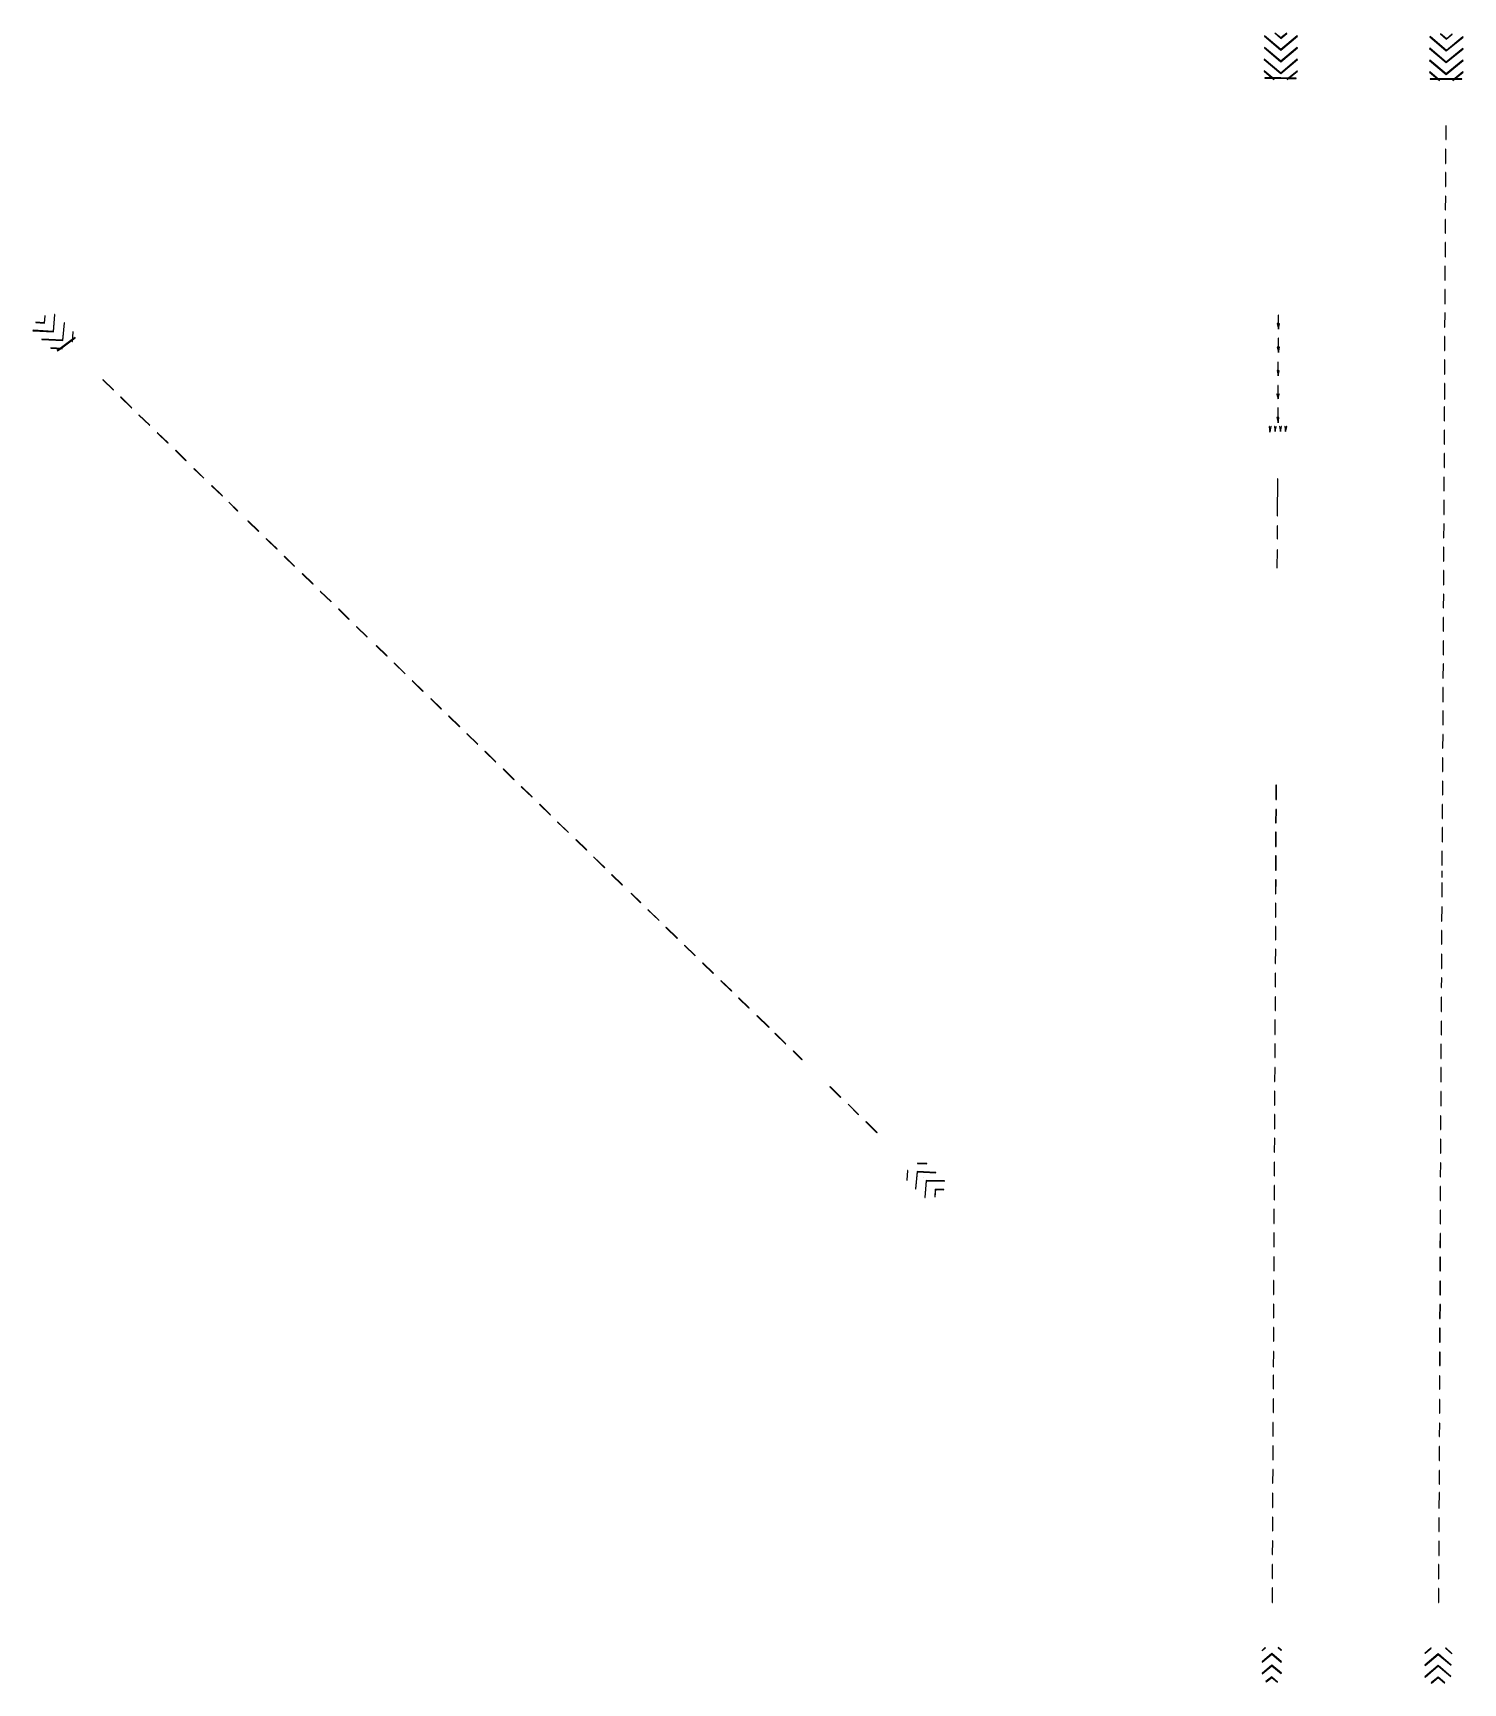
# Model space of a CAD drawing. Extents: x -35427289 to -35396680, y 11996137 to 12011840.
# Drawn here: x -35427289 to -35415029, y 11997698 to 12011840 of the extents above; entities that cross this region are included whole.
import ezdxf

# ---------------------------------------------------------------- set-up
doc = ezdxf.new("R2010")
doc.units = 0

msp = doc.modelspace()

# ---------------------------------------------------------------- linework, layer by layer
at = {"layer": 'mg_to_dxf', "color": 2}
for points in [[(-35416730.33, 12011816.79), (-35416732.29, 12011814.52), (-35416592.12, 12011693.97), (-35416592.09, 12011697.9)], [(-35416641.24, 12011840.46), (-35416643.2, 12011838.18), (-35416592.15, 12011794.22), (-35416592.06, 12011798.11)], [(-35416592.06, 12011798.11), (-35416592.15, 12011794.22), (-35416538.28, 12011836.75), (-35416540.14, 12011839.1)], [(-35416592.09, 12011697.9), (-35416592.12, 12011693.97), (-35416449.16, 12011813.11), (-35416451.08, 12011815.41)], [(-35415310.45, 12011809.83), (-35415312.41, 12011807.56), (-35415172.25, 12011687.02), (-35415172.21, 12011690.94)], [(-35415221.36, 12011833.49), (-35415223.32, 12011831.22), (-35415172.24, 12011787.24), (-35415172.21, 12011791.17)], [(-35415172.21, 12011690.94), (-35415172.25, 12011687.02), (-35415029.29, 12011804.75), (-35415031.19, 12011807.07)], [(-35415172.21, 12011791.17), (-35415172.24, 12011787.24), (-35415121.15, 12011829.81), (-35415123.07, 12011832.12)], [(-35416733.12, 12011616.35), (-35416735.06, 12011614.05), (-35416592.11, 12011493.53), (-35416592.1, 12011497.44)], [(-35416730.33, 12011716.56), (-35416732.29, 12011714.29), (-35416592.12, 12011593.75), (-35416592.09, 12011597.68)], [(-35416592.09, 12011597.68), (-35416592.12, 12011593.75), (-35416449.16, 12011712.88), (-35416451.08, 12011715.19)], [(-35416592.1, 12011497.44), (-35416592.11, 12011493.53), (-35416449.16, 12011612.66), (-35416451.08, 12011614.96)], [(-35415313.25, 12011709.61), (-35415315.18, 12011707.32), (-35415172.24, 12011586.8), (-35415172.22, 12011590.7)], [(-35415313.25, 12011608), (-35415315.18, 12011605.7), (-35415172.23, 12011485.18), (-35415172.22, 12011489.09)], [(-35415172.22, 12011590.7), (-35415172.24, 12011586.8), (-35415029.29, 12011704.53), (-35415031.19, 12011706.84)], [(-35415172.22, 12011489.09), (-35415172.23, 12011485.18), (-35415029.28, 12011604.3), (-35415031.2, 12011606.61)], [(-35416733.12, 12011516.12), (-35416735.06, 12011513.83), (-35416651.54, 12011442.84), (-35416649.6, 12011445.12)], [(-35416537.38, 12011443.75), (-35416535.47, 12011441.43), (-35416449.16, 12011512.42), (-35416451.07, 12011514.74)], [(-35415313.24, 12011507.76), (-35415315.19, 12011505.48), (-35415231.66, 12011434.49), (-35415229.72, 12011436.77)], [(-35415117.5, 12011436.79), (-35415115.59, 12011434.47), (-35415029.29, 12011505.46), (-35415031.19, 12011507.78)], [(-35416661.71, 12011453.62), (-35416661.71, 12011456.62), (-35416728.55, 12011455.22), (-35416728.49, 12011452.22)], [(-35416592.13, 12011452.22), (-35416592.07, 12011455.22), (-35416661.71, 12011456.62), (-35416661.71, 12011453.62)], [(-35416525.3, 12011450.83), (-35416525.27, 12011453.83), (-35416592.07, 12011455.22), (-35416592.13, 12011452.22)], [(-35416458.47, 12011450.83), (-35416458.47, 12011453.83), (-35416525.27, 12011453.83), (-35416525.3, 12011450.83)], [(-35415241.81, 12011445.26), (-35415241.84, 12011448.26), (-35415311.46, 12011446.87), (-35415311.4, 12011443.87)], [(-35415172.24, 12011445.26), (-35415172.21, 12011448.26), (-35415241.84, 12011448.26), (-35415241.81, 12011445.26)], [(-35415105.42, 12011443.87), (-35415105.39, 12011446.87), (-35415172.21, 12011448.26), (-35415172.24, 12011445.26)], [(-35415038.59, 12011443.87), (-35415038.59, 12011446.87), (-35415105.39, 12011446.87), (-35415105.42, 12011443.87)], [(-35415176.51, 12010927.53), (-35415173.51, 12010927.53), (-35415173.51, 12011044.47), (-35415176.51, 12011044.47)], [(-35415179.29, 12010722.91), (-35415176.29, 12010722.91), (-35415176.29, 12010844.01), (-35415179.29, 12010844.01)], [(-35415179.29, 12010525.24), (-35415176.29, 12010525.24), (-35415176.29, 12010644.95), (-35415179.29, 12010644.95)], [(-35415182.08, 12010324.82), (-35415179.08, 12010324.75), (-35415176.3, 12010441.68), (-35415179.29, 12010441.75)], [(-35415182.08, 12010124.33), (-35415179.08, 12010124.33), (-35415179.08, 12010242.65), (-35415182.08, 12010242.65)], [(-35415182.08, 12009922.48), (-35415179.08, 12009922.48), (-35415179.08, 12010043.59), (-35415182.08, 12010043.59)], [(-35415184.86, 12009722.03), (-35415181.86, 12009722.03), (-35415181.86, 12009841.75), (-35415184.86, 12009841.75)], [(-35415184.86, 12009520.19), (-35415181.86, 12009520.19), (-35415181.86, 12009641.29), (-35415184.86, 12009641.29)], [(-35427263.34, 12009362.99), (-35427263.57, 12009360), (-35427189.71, 12009354.32), (-35427192.43, 12009357.53)], [(-35427192.43, 12009357.53), (-35427189.71, 12009354.32), (-35427184.01, 12009417.04), (-35427187, 12009417.31)], [(-35427114.5, 12009282.33), (-35427111.73, 12009279.18), (-35427100.48, 12009428.2), (-35427103.47, 12009428.42)], [(-35427036.52, 12009207.16), (-35427033.8, 12009204.01), (-35427019.75, 12009355.79), (-35427022.73, 12009356.06)], [(-35416618.48, 12009350.66), (-35416621.41, 12009350.05), (-35416611.62, 12009302.71), (-35416611.57, 12009317.27)], [(-35416613.09, 12009346.18), (-35416610.09, 12009346.18), (-35416610.09, 12009421.35), (-35416613.09, 12009421.35)], [(-35416611.57, 12009317.27), (-35416611.62, 12009302.71), (-35416601.77, 12009348.65), (-35416604.71, 12009349.28)], [(-35415187.65, 12009319.77), (-35415184.65, 12009319.7), (-35415181.86, 12009440.81), (-35415184.86, 12009440.87)], [(-35427288.43, 12009292), (-35427288.6, 12009289), (-35427111.73, 12009279.18), (-35427114.5, 12009282.33)], [(-35427213.26, 12009216.83), (-35427213.42, 12009213.83), (-35427033.8, 12009204.01), (-35427036.52, 12009207.16)], [(-35426950.75, 12009209.94), (-35426952.53, 12009212.36), (-35427055.54, 12009135.8), (-35427053.76, 12009133.38)], [(-35426944.57, 12009277.87), (-35426947.57, 12009278.07), (-35426953.14, 12009195.94), (-35426950.14, 12009195.74)], [(-35426925.7, 12009228.03), (-35426927.46, 12009230.47), (-35426952.53, 12009212.36), (-35426950.75, 12009209.94)], [(-35416613.09, 12009142.94), (-35416610.09, 12009142.94), (-35416610.09, 12009223.68), (-35416613.09, 12009223.68)], [(-35415187.65, 12009117.89), (-35415184.65, 12009117.89), (-35415184.65, 12009240.39), (-35415187.65, 12009240.39)], [(-35427038.03, 12009133.09), (-35427037.86, 12009136.09), (-35427135.3, 12009141.66), (-35427135.47, 12009138.66)], [(-35427053.76, 12009133.38), (-35427055.54, 12009135.8), (-35427080.58, 12009117.71), (-35427078.83, 12009115.28)], [(-35416618.48, 12009148.83), (-35416621.41, 12009148.2), (-35416611.59, 12009102.38), (-35416611.59, 12009116.69)], [(-35416611.59, 12009116.69), (-35416611.59, 12009102.38), (-35416601.77, 12009148.2), (-35416604.71, 12009148.83)], [(-35416618.46, 12008946.89), (-35416621.43, 12008946.44), (-35416614.7, 12008902.7), (-35416614.05, 12008918.24)], [(-35416612.88, 12009020.44), (-35416615.88, 12009020.44), (-35416615.88, 12008939.71), (-35416612.88, 12008939.71)], [(-35416615.88, 12008942.49), (-35416612.88, 12008942.49), (-35416612.88, 12008943.88), (-35416615.88, 12008943.88)], [(-35416614.05, 12008918.24), (-35416614.7, 12008902.7), (-35416604.57, 12008944.92), (-35416607.48, 12008945.62)], [(-35415187.65, 12008917.43), (-35415184.65, 12008917.43), (-35415184.65, 12009039.93), (-35415187.65, 12009039.93)], [(-35426599.11, 12008778.55), (-35426597.01, 12008780.69), (-35426688.88, 12008871.17), (-35426690.99, 12008869.04)], [(-35416612.88, 12008819.99), (-35416615.88, 12008819.99), (-35416615.88, 12008739.25), (-35416612.88, 12008739.25)], [(-35415187.65, 12008701.67), (-35415184.65, 12008701.67), (-35415184.65, 12008836.7), (-35415187.65, 12008836.7)], [(-35426443.2, 12008626.81), (-35426441.11, 12008628.97), (-35426535.77, 12008720.84), (-35426537.86, 12008718.69)], [(-35416621.27, 12008746.56), (-35416624.19, 12008745.86), (-35416614.38, 12008704.99), (-35416614.38, 12008717.84)], [(-35416614.38, 12008717.84), (-35416614.38, 12008704.99), (-35416604.57, 12008745.86), (-35416607.48, 12008746.56)], [(-35415190.43, 12008516.53), (-35415187.43, 12008516.53), (-35415187.43, 12008637.63), (-35415190.43, 12008637.63)], [(-35426290.07, 12008477.86), (-35426287.99, 12008480.03), (-35426379.87, 12008567.73), (-35426381.94, 12008565.56)], [(-35416621.26, 12008546.09), (-35416624.19, 12008545.43), (-35416614.11, 12008500.05), (-35416614.64, 12008516.3)], [(-35416612.88, 12008627.89), (-35416615.88, 12008627.89), (-35416615.88, 12008538.8), (-35416612.88, 12008538.8)], [(-35416614.64, 12008516.3), (-35416614.11, 12008500.05), (-35416607.33, 12008544.14), (-35416610.29, 12008544.6)], [(-35426131.37, 12008324.73), (-35426129.3, 12008326.9), (-35426221.18, 12008414.6), (-35426223.25, 12008412.43)], [(-35416688.06, 12008468.02), (-35416691.03, 12008467.59), (-35416684.25, 12008420.12), (-35416683.71, 12008437.54)], [(-35416683.71, 12008437.54), (-35416684.25, 12008420.12), (-35416674.16, 12008468.89), (-35416677.1, 12008469.5)], [(-35416643.52, 12008468.03), (-35416646.48, 12008467.58), (-35416639.76, 12008423.84), (-35416639.11, 12008439.38)], [(-35416639.11, 12008439.38), (-35416639.76, 12008423.84), (-35416629.62, 12008466.06), (-35416632.54, 12008466.76)], [(-35416598.97, 12008469.43), (-35416601.94, 12008468.97), (-35416595.21, 12008425.24), (-35416594.57, 12008440.78)], [(-35416594.57, 12008440.78), (-35416595.21, 12008425.24), (-35416585.08, 12008467.46), (-35416587.99, 12008468.16)], [(-35416554.43, 12008469.43), (-35416557.39, 12008468.97), (-35416550.67, 12008425.24), (-35416550.02, 12008440.78)], [(-35416550.02, 12008440.78), (-35416550.67, 12008425.24), (-35416540.53, 12008467.46), (-35416543.45, 12008468.16)], [(-35415190.43, 12008317.47), (-35415187.43, 12008317.47), (-35415187.43, 12008437.18), (-35415190.43, 12008437.18)], [(-35425978.27, 12008174.41), (-35425976.16, 12008176.55), (-35426065.25, 12008264.25), (-35426067.36, 12008262.11)], [(-35415190.43, 12008117.01), (-35415187.43, 12008117.01), (-35415187.43, 12008236.73), (-35415190.43, 12008236.73)], [(-35425825.14, 12008024.07), (-35425823.04, 12008026.21), (-35425906.56, 12008108.34), (-35425908.66, 12008106.2)], [(-35425666.43, 12007872.32), (-35425664.36, 12007874.49), (-35425756.24, 12007962.19), (-35425758.31, 12007960.02)], [(-35416615.66, 12008018.18), (-35416618.66, 12008018.18), (-35416618.66, 12007904.06), (-35416615.66, 12007904.01)], [(-35415193.22, 12007916.56), (-35415190.22, 12007916.56), (-35415190.22, 12008033.49), (-35415193.22, 12008033.49)], [(-35425535.61, 12007742.89), (-35425533.49, 12007745.01), (-35425608.66, 12007820.18), (-35425610.78, 12007818.06)], [(-35416615.66, 12007904.01), (-35416618.66, 12007904.06), (-35416621.44, 12007823.32), (-35416618.44, 12007823.27)], [(-35416618.44, 12007823.27), (-35416621.44, 12007823.32), (-35416621.44, 12007702.19), (-35416618.44, 12007702.19)], [(-35415193.22, 12007714.71), (-35415190.22, 12007714.71), (-35415190.22, 12007837.21), (-35415193.22, 12007837.21)], [(-35425354.62, 12007568.86), (-35425352.55, 12007571.03), (-35425444.42, 12007658.73), (-35425446.49, 12007656.56)], [(-35425198.71, 12007417.13), (-35425196.64, 12007419.3), (-35425288.51, 12007506.99), (-35425290.58, 12007504.82)], [(-35416618.44, 12007615.88), (-35416621.44, 12007615.88), (-35416621.44, 12007504.52), (-35416618.44, 12007504.52)], [(-35415196, 12007512.9), (-35415193, 12007512.83), (-35415190.22, 12007633.94), (-35415193.21, 12007634.01)], [(-35416618.44, 12007409.83), (-35416621.44, 12007409.89), (-35416624.23, 12007256.76), (-35416621.23, 12007256.71)], [(-35415196, 12007312.42), (-35415193, 12007312.42), (-35415193, 12007433.52), (-35415196, 12007433.52)], [(-35425048.39, 12007269.59), (-35425046.28, 12007271.72), (-35425132.59, 12007356.64), (-35425134.69, 12007354.5)], [(-35415196, 12007111.96), (-35415193, 12007111.96), (-35415193, 12007233.07), (-35415196, 12007233.07)], [(-35424889.68, 12007116.45), (-35424887.61, 12007118.62), (-35424979.48, 12007206.31), (-35424981.55, 12007204.14)], [(-35424733.77, 12006964.71), (-35424731.7, 12006966.88), (-35424823.57, 12007054.58), (-35424825.64, 12007052.41)], [(-35415198.78, 12006912.94), (-35415195.78, 12006912.87), (-35415193, 12007031.19), (-35415196, 12007031.26)], [(-35424580.66, 12006814.39), (-35424578.56, 12006816.53), (-35424667.65, 12006904.23), (-35424669.75, 12006902.09)], [(-35415198.78, 12006712.45), (-35415195.78, 12006712.45), (-35415195.78, 12006830.77), (-35415198.78, 12006830.77)], [(-35424424.75, 12006662.65), (-35424422.66, 12006664.8), (-35424514.53, 12006753.89), (-35424516.62, 12006751.74)], [(-35424254.91, 12006499.77), (-35424252.84, 12006501.94), (-35424344.71, 12006589.64), (-35424346.78, 12006587.47)], [(-35415198.78, 12006510.6), (-35415195.78, 12006510.6), (-35415195.78, 12006630.32), (-35415198.78, 12006630.32)], [(-35424099.01, 12006346.66), (-35424096.92, 12006348.81), (-35424191.58, 12006440.69), (-35424193.67, 12006438.53)], [(-35415201.57, 12006310.18), (-35415198.57, 12006310.12), (-35415195.78, 12006434.01), (-35415198.78, 12006434.07)], [(-35423945.89, 12006196.33), (-35423943.79, 12006198.46), (-35424035.66, 12006288.95), (-35424037.77, 12006286.81)], [(-35415201.57, 12006108.3), (-35415198.57, 12006108.3), (-35415198.57, 12006230.8), (-35415201.57, 12006230.8)], [(-35423789.98, 12006045.99), (-35423787.88, 12006048.12), (-35423876.97, 12006135.82), (-35423879.07, 12006133.68)], [(-35415200.07, 12006108.3, 1.5), (-35415200.07, 12006108.3, -1.5), (-35415198.57, 12006108.3), (-35415201.57, 12006108.3)], [(-35423631.28, 12005892.85), (-35423629.2, 12005895.01), (-35423723.85, 12005986.88), (-35423725.94, 12005984.73)], [(-35415201.57, 12005909.24), (-35415198.57, 12005909.24), (-35415198.57, 12006031.74), (-35415201.57, 12006031.74)], [(-35423478.16, 12005743.91), (-35423476.07, 12005746.06), (-35423567.95, 12005835.15), (-35423570.03, 12005833)], [(-35415204.35, 12005710.22), (-35415201.35, 12005710.15), (-35415198.57, 12005828.47), (-35415201.57, 12005828.54)], [(-35423322.26, 12005592.18), (-35423320.16, 12005594.32), (-35423412.03, 12005684.8), (-35423414.14, 12005682.66)], [(-35423166.35, 12005440.45), (-35423164.25, 12005442.59), (-35423256.12, 12005533.07), (-35423258.23, 12005530.93)], [(-35415204.35, 12005509.73), (-35415201.35, 12005509.73), (-35415201.35, 12005628.05), (-35415204.35, 12005628.05)], [(-35423010.44, 12005290.1), (-35423008.35, 12005292.26), (-35423100.22, 12005381.35), (-35423102.31, 12005379.19)], [(-35416629.58, 12005392.8), (-35416632.58, 12005392.8), (-35416632.58, 12005271.69), (-35416629.58, 12005271.69)], [(-35415204.35, 12005309.28), (-35415201.35, 12005309.28), (-35415201.35, 12005428.99), (-35415204.35, 12005428.99)], [(-35422854.53, 12005138.37), (-35422852.44, 12005140.52), (-35422944.31, 12005229.61), (-35422946.4, 12005227.46)], [(-35416629.58, 12005185.35), (-35416632.58, 12005185.42), (-35416635.36, 12005071.27), (-35416632.37, 12005071.2)], [(-35415207.14, 12005108.82), (-35415204.14, 12005108.82), (-35415204.14, 12005227.15), (-35415207.14, 12005227.15)], [(-35422698.61, 12004986.63), (-35422696.54, 12004988.8), (-35422791.2, 12005079.28), (-35422793.27, 12005077.11)], [(-35416632.37, 12004990.5), (-35416635.37, 12004990.5), (-35416635.37, 12004868), (-35416632.37, 12004868)], [(-35415204.14, 12005029.48), (-35415207.14, 12005029.48), (-35415207.14, 12004906.98), (-35415204.14, 12004906.98)], [(-35422542.71, 12004836.3), (-35422540.62, 12004838.45), (-35422632.5, 12004927.54), (-35422634.59, 12004925.39)], [(-35415206.92, 12004827.63), (-35415209.92, 12004827.63), (-35415209.92, 12004707.92), (-35415206.92, 12004707.92)], [(-35422389.59, 12004685.96), (-35422387.5, 12004688.11), (-35422482.16, 12004779.99), (-35422484.25, 12004777.83)], [(-35416632.37, 12004787.26), (-35416635.37, 12004787.26), (-35416635.37, 12004666.15), (-35416632.37, 12004666.15)], [(-35422236.46, 12004537.01), (-35422234.38, 12004539.16), (-35422326.25, 12004628.25), (-35422328.34, 12004626.1)], [(-35416632.37, 12004582.6), (-35416635.36, 12004582.67), (-35416638.15, 12004462.95), (-35416635.15, 12004462.88)], [(-35415206.92, 12004656.41), (-35415209.92, 12004656.41), (-35415209.92, 12004606.3), (-35415206.92, 12004606.3)], [(-35415206.92, 12004557.58), (-35415209.92, 12004557.58), (-35415209.92, 12004436.47), (-35415206.92, 12004436.47)], [(-35422080.57, 12004385.29), (-35422078.45, 12004387.42), (-35422159.19, 12004468.15), (-35422161.31, 12004466.03)], [(-35421921.86, 12004232.15), (-35421919.77, 12004234.31), (-35422014.43, 12004326.18), (-35422016.52, 12004324.03)], [(-35416635.15, 12004380.79), (-35416638.15, 12004380.79), (-35416638.15, 12004261.07), (-35416635.15, 12004261.07)], [(-35415206.92, 12004351.52), (-35415209.92, 12004351.59), (-35415212.7, 12004229.09), (-35415209.7, 12004229.02)], [(-35421765.95, 12004080.42), (-35421763.87, 12004082.58), (-35421861.32, 12004175.85), (-35421863.39, 12004173.68)], [(-35416635.15, 12004181.73), (-35416638.15, 12004181.73), (-35416638.15, 12004067.58), (-35416635.15, 12004067.58)], [(-35415209.7, 12004146.93), (-35415212.7, 12004146.93), (-35415212.7, 12004029.99), (-35415209.7, 12004029.99)], [(-35421612.84, 12003930.09), (-35421610.73, 12003932.23), (-35421702.61, 12004022.71), (-35421704.71, 12004020.57)], [(-35416635.15, 12003986.81), (-35416638.15, 12003986.88), (-35416640.93, 12003865.77), (-35416637.93, 12003865.7)], [(-35421456.92, 12003779.74), (-35421454.84, 12003781.9), (-35421546.71, 12003870.99), (-35421548.8, 12003868.83)], [(-35415209.7, 12003943.69), (-35415212.7, 12003943.69), (-35415212.7, 12003822.58), (-35415209.7, 12003822.58)], [(-35421301.01, 12003628), (-35421298.94, 12003630.17), (-35421390.81, 12003717.87), (-35421392.88, 12003715.7)], [(-35416637.93, 12003780.82), (-35416640.93, 12003780.82), (-35416640.93, 12003663.89), (-35416637.93, 12003663.89)], [(-35415209.7, 12003743.18), (-35415212.7, 12003743.28), (-35415215.49, 12003659.76), (-35415212.49, 12003659.66)], [(-35421150.67, 12003481.85), (-35421148.59, 12003484), (-35421237.68, 12003570.31), (-35421239.77, 12003568.15)], [(-35416637.93, 12003580.37), (-35416640.93, 12003580.37), (-35416640.93, 12003460.65), (-35416637.93, 12003460.65)], [(-35415212.49, 12003576.19), (-35415215.49, 12003576.19), (-35415215.49, 12003452.3), (-35415212.49, 12003452.3)], [(-35420980.85, 12003316.2), (-35420978.76, 12003318.35), (-35421081.77, 12003418.57), (-35421083.86, 12003416.42)], [(-35420836.08, 12003175.61), (-35420833.98, 12003177.74), (-35420925.85, 12003268.23), (-35420927.96, 12003266.09)], [(-35416640.72, 12003382.7), (-35416643.72, 12003382.7), (-35416643.72, 12003257.41), (-35416640.72, 12003257.41)], [(-35415212.49, 12003371.56), (-35415215.49, 12003371.56), (-35415215.49, 12003254.63), (-35415212.49, 12003254.63)], [(-35420696.88, 12003040.58), (-35420694.78, 12003042.72), (-35420769.95, 12003116.5), (-35420772.05, 12003114.36)], [(-35416640.72, 12003176.68), (-35416643.72, 12003176.68), (-35416643.72, 12003058.35), (-35416640.72, 12003058.35)], [(-35415215.27, 12003172.5), (-35415218.27, 12003172.5), (-35415218.27, 12003051.39), (-35415215.27, 12003051.39)], [(-35416640.72, 12002973.4), (-35416643.72, 12002973.47), (-35416646.5, 12002852.37), (-35416643.5, 12002852.3)], [(-35415218.27, 12002849.55), (-35415215.27, 12002849.55), (-35415215.27, 12002972.05), (-35415218.27, 12002972.05)], [(-35420365.58, 12002717.63), (-35420363.47, 12002719.76), (-35420455.34, 12002810.25), (-35420457.45, 12002808.11)], [(-35416643.5, 12002771.59), (-35416646.5, 12002771.59), (-35416646.5, 12002651.88), (-35416643.5, 12002651.88)], [(-35415215.27, 12002767.42), (-35415218.27, 12002767.42), (-35415218.27, 12002644.92), (-35415215.27, 12002644.92)], [(-35415215.27, 12002767.42), (-35415218.27, 12002767.42), (-35415216.77, 12002767.42, -1.5), (-35415216.77, 12002767.42, 1.5)], [(-35420212.46, 12002568.69), (-35420210.34, 12002570.81), (-35420299.43, 12002659.9), (-35420301.55, 12002657.78)], [(-35416643.5, 12002571.14), (-35416646.5, 12002571.14), (-35416646.5, 12002448.64), (-35416643.5, 12002448.64)], [(-35415218.06, 12002560), (-35415221.06, 12002560), (-35415221.06, 12002441.68), (-35415218.06, 12002441.68)], [(-35420053.76, 12002414.16), (-35420051.65, 12002416.3), (-35420146.31, 12002509.57), (-35420148.42, 12002507.43)], [(-35416643.5, 12002367.87), (-35416646.5, 12002367.94), (-35416649.29, 12002246.83), (-35416646.29, 12002246.76)], [(-35415218.06, 12002359.55), (-35415221.06, 12002359.55), (-35415221.06, 12002239.84), (-35415218.06, 12002239.84)], [(-35419626.82, 12002146.46), (-35419626.66, 12002149.46), (-35419704.62, 12002153.63), (-35419704.78, 12002150.64)], [(-35416646.29, 12002163.27), (-35416649.29, 12002163.27), (-35416649.29, 12002043.56), (-35416646.29, 12002043.56)], [(-35415218.06, 12002157.67), (-35415221.06, 12002157.74), (-35415223.84, 12002035.24), (-35415220.84, 12002035.17)], [(-35419789.51, 12002089.39), (-35419792.5, 12002089.6), (-35419798.07, 12002008.86), (-35419795.08, 12002008.65)], [(-35419706.12, 12002078.19), (-35419708.84, 12002081.31), (-35419722.9, 12001932.34), (-35419719.91, 12001932.05)], [(-35419548.86, 12002071.29), (-35419548.72, 12002074.29), (-35419708.84, 12002081.31), (-35419706.12, 12002078.19)], [(-35419657.37, 12002029.64, 1.5), (-35419657.37, 12002029.64, -1.5), (-35419657.37, 12002029.64, -1.5), (-35419657.37, 12002029.64, 1.5)], [(-35419628.14, 12002003.04), (-35419630.91, 12002006.12), (-35419642.16, 12001859.92), (-35419639.17, 12001859.69)], [(-35419473.66, 12001998.91), (-35419473.58, 12002001.9), (-35419630.91, 12002006.12), (-35419628.14, 12002003.04)], [(-35419550.21, 12001927.83), (-35419552.94, 12001930.99), (-35419558.64, 12001865.51), (-35419555.65, 12001865.25)], [(-35419479.27, 12001923.74), (-35419479.1, 12001926.73), (-35419552.94, 12001930.99), (-35419550.21, 12001927.83)], [(-35416646.29, 12001962.82), (-35416649.29, 12001962.82), (-35416649.29, 12001840.32), (-35416646.29, 12001840.32)], [(-35415220.84, 12001954.47), (-35415223.84, 12001954.47), (-35415223.84, 12001833.36), (-35415220.84, 12001833.36)], [(-35416649.07, 12001759.58), (-35416652.07, 12001759.58), (-35416652.07, 12001637.08), (-35416649.07, 12001637.08)], [(-35415220.84, 12001751.23), (-35415223.84, 12001751.23), (-35415223.84, 12001634.3), (-35415220.84, 12001634.3)], [(-35416649.07, 12001556.35), (-35416652.07, 12001556.35), (-35416652.07, 12001435.24), (-35416649.07, 12001435.24)], [(-35415220.84, 12001549.35), (-35415223.84, 12001549.42), (-35415226.62, 12001429.7), (-35415223.62, 12001429.64)], [(-35416649.07, 12001351.72), (-35416652.07, 12001351.72), (-35416652.07, 12001230.61), (-35416649.07, 12001230.61)], [(-35415223.62, 12001347.54), (-35415226.62, 12001347.54), (-35415226.62, 12001229.22), (-35415223.62, 12001229.22)], [(-35416651.85, 12001148.48), (-35416654.85, 12001148.48), (-35416654.85, 12001027.37), (-35416651.85, 12001027.37)], [(-35415223.62, 12001141.52), (-35415226.62, 12001141.52), (-35415226.62, 12001024.59), (-35415223.62, 12001024.59)], [(-35416651.85, 12000945.24), (-35416654.85, 12000945.24), (-35416654.85, 12000826.92), (-35416651.85, 12000826.92)], [(-35415223.62, 12000941.03), (-35415226.62, 12000941.1), (-35415229.41, 12000821.38), (-35415226.41, 12000821.32)], [(-35416651.85, 12000744.79), (-35416654.85, 12000744.79), (-35416654.85, 12000626.46), (-35416651.85, 12000626.46)], [(-35415226.41, 12000737.83), (-35415229.41, 12000737.83), (-35415229.41, 12000618.11), (-35415226.41, 12000618.11)], [(-35416651.85, 12000540.13), (-35416654.85, 12000540.19), (-35416657.64, 12000407.95), (-35416654.64, 12000407.88)], [(-35415226.41, 12000534.59), (-35415229.41, 12000534.59), (-35415229.41, 12000419.05), (-35415226.41, 12000419.05)], [(-35416654.64, 12000335.53), (-35416657.64, 12000335.53), (-35416657.64, 12000219.99), (-35416654.64, 12000219.99)], [(-35415229.19, 12000329.96), (-35415232.19, 12000329.96), (-35415232.19, 12000217.21), (-35415229.19, 12000217.21)], [(-35416654.64, 12000132.29), (-35416657.64, 12000132.29), (-35416657.64, 12000015.36), (-35416654.64, 12000015.36)], [(-35415229.19, 12000128.12), (-35415232.19, 12000128.12), (-35415232.19, 12000011.18), (-35415229.19, 12000011.18)], [(-35416657.42, 11999931.84), (-35416660.42, 11999931.84), (-35416660.42, 11999812.12), (-35416657.42, 11999812.12)], [(-35415229.19, 11999924.84), (-35415232.19, 11999924.91), (-35415234.98, 11999809.38), (-35415231.98, 11999809.3)], [(-35416657.42, 11999729.99), (-35416660.42, 11999729.99), (-35416660.42, 11999610.28), (-35416657.42, 11999610.28)], [(-35415231.98, 11999724.43), (-35415234.98, 11999724.43), (-35415234.98, 11999606.1), (-35415231.98, 11999606.1)], [(-35416657.42, 11999526.72), (-35416660.42, 11999526.79), (-35416663.21, 11999409.86), (-35416660.21, 11999409.79)], [(-35415231.98, 11999519.8), (-35415234.98, 11999519.8), (-35415234.98, 11999402.86), (-35415231.98, 11999402.86)], [(-35416660.21, 11999324.91), (-35416663.21, 11999324.91), (-35416663.21, 11999202.41), (-35416660.21, 11999202.41)], [(-35415231.98, 11999331.84), (-35415234.98, 11999331.9), (-35415237.76, 11999196.87), (-35415234.76, 11999196.81)], [(-35416660.21, 11999120.28), (-35416663.21, 11999120.28), (-35416663.21, 11999001.96), (-35416660.21, 11999001.96)], [(-35415234.76, 11999114.71), (-35415237.76, 11999114.71), (-35415237.76, 11998996.39), (-35415234.76, 11998996.39)], [(-35416660.21, 11998917.01), (-35416663.21, 11998917.08), (-35416665.99, 11998798.76), (-35416662.99, 11998798.69)], [(-35415234.76, 11998912.87), (-35415237.76, 11998912.87), (-35415237.76, 11998791.76), (-35415234.76, 11998791.76)], [(-35416662.99, 11998713.81), (-35416665.99, 11998713.81), (-35416665.99, 11998594.09), (-35416662.99, 11998594.09)], [(-35415240.54, 11998589.92), (-35415237.54, 11998589.92), (-35415237.54, 11998712.41), (-35415240.54, 11998712.41)], [(-35416662.99, 11998513.35), (-35416665.99, 11998513.35), (-35416665.99, 11998388.07), (-35416662.99, 11998388.07)], [(-35415240.54, 11998388.07), (-35415237.54, 11998388.07), (-35415237.54, 11998509.18), (-35415240.54, 11998509.18)], [(-35416751.83, 11997975.72), (-35416749.76, 11997973.55), (-35416721.92, 11998000), (-35416723.99, 11998002.17)], [(-35416667.28, 11997946.21), (-35416667.27, 11997950.16), (-35416751.77, 11997878.34), (-35416749.82, 11997876.05)], [(-35416587.52, 11997877.45), (-35416585.56, 11997879.72), (-35416667.27, 11997950.16), (-35416667.28, 11997946.21)], [(-35416613.44, 11998000.86), (-35416615.31, 11997998.52), (-35416587.47, 11997976.25), (-35416585.6, 11997978.59)], [(-35415356.94, 11997954.9), (-35415355.01, 11997952.61), (-35415302.11, 11997997.15), (-35415304.04, 11997999.45)], [(-35415241.83, 11997943.44), (-35415241.82, 11997947.37), (-35415356.94, 11997850.5), (-35415355.01, 11997848.2)], [(-35415131.44, 11997849.6), (-35415129.49, 11997851.89), (-35415241.82, 11997947.37), (-35415241.83, 11997943.44)], [(-35415176.79, 11997998.03), (-35415178.8, 11997995.79), (-35415125.9, 11997948.46), (-35415123.9, 11997950.7)], [(-35416667.27, 11997845.99), (-35416667.28, 11997849.93), (-35416751.77, 11997778.11), (-35416749.82, 11997775.82)], [(-35416667.32, 11997745.8), (-35416667.23, 11997749.67), (-35416718.31, 11997709.94), (-35416716.47, 11997707.57)], [(-35416620.92, 11997706.22), (-35416618.97, 11997708.51), (-35416667.23, 11997749.67), (-35416667.32, 11997745.8)], [(-35416587.5, 11997778.6), (-35416585.57, 11997780.9), (-35416667.28, 11997849.93), (-35416667.27, 11997845.99)], [(-35415241.83, 11997844.59), (-35415241.83, 11997848.54), (-35415356.95, 11997750.27), (-35415355, 11997747.98)], [(-35415241.85, 11997744.39), (-35415241.81, 11997748.29), (-35415301.24, 11997700.18), (-35415299.35, 11997697.85)], [(-35415187.12, 11997697.87), (-35415185.18, 11997700.16), (-35415241.81, 11997748.29), (-35415241.85, 11997744.39)], [(-35415134.23, 11997752.16), (-35415132.27, 11997754.44), (-35415241.83, 11997848.54), (-35415241.83, 11997844.59)]]:
    msp.add_3dface(points, dxfattribs=at)

doc.saveas('drawing.dxf')
